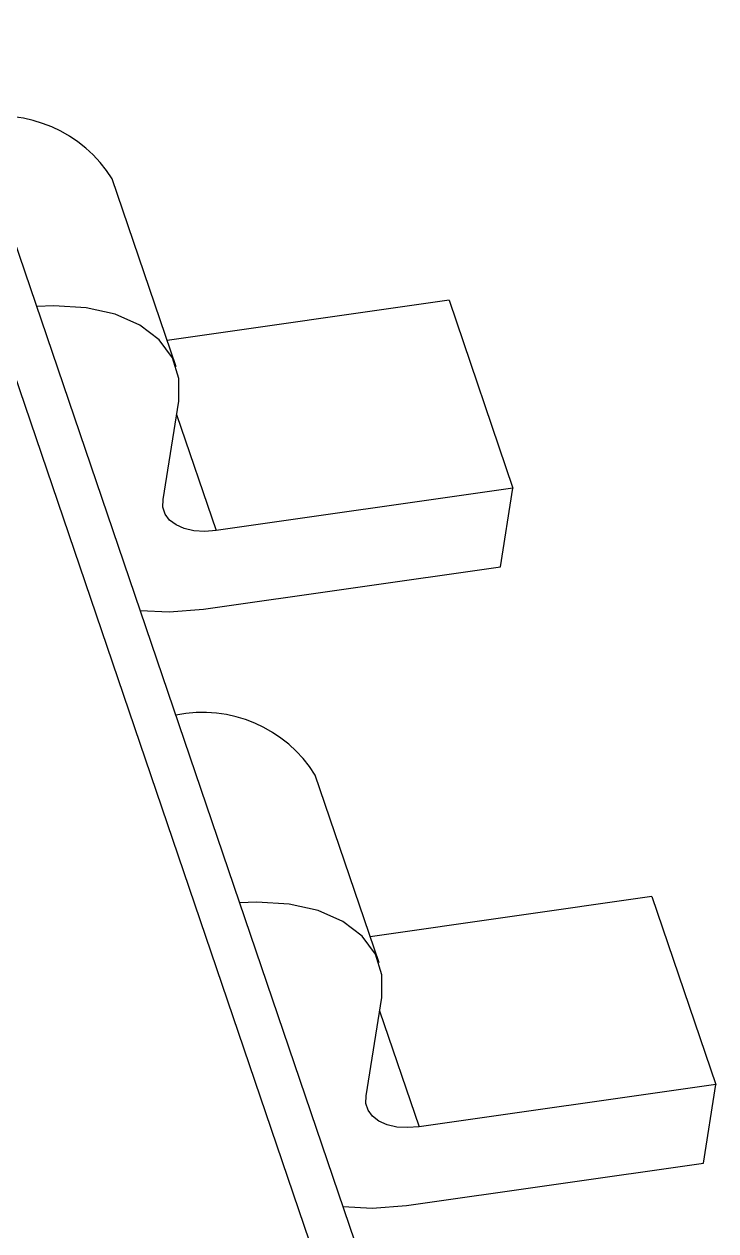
# Model space of a CAD drawing. Header units: millimetres. Extents: x 5 to 415, y 5 to 292.
# Drawn here: x 333.004 to 334.124, y 234.063 to 236.013 of the extents above; entities that cross this region are included whole.
import ezdxf

# ---------------------------------------------------------------- set-up
doc = ezdxf.new("R2010")
doc.units = ezdxf.units.MM

msp = doc.modelspace()

# ---------------------------------------------------------------- linework, layer by layer
at = {"color": 7, "linetype": 'Continuous', "lineweight": 25}
for p, q in [((331.3174, 240.3505), (333.5676, 233.7472)), ((333.6521, 233.7158), (331.4019, 240.3191)), ((333.2504, 235.4595), (333.1469, 235.7631)), ((333.692, 235.5669), (333.2359, 235.5018)), ((333.692, 235.5669), (333.7954, 235.2633)), ((333.2292, 235.2447), (333.2546, 235.4038)), ((333.7954, 235.2633), (333.3151, 235.1948)), ((333.7751, 235.136), (333.7954, 235.2633)), ((333.2948, 235.0675), (333.7751, 235.136)), ((333.5788, 234.4956), (333.4754, 234.7992)), ((334.0204, 234.603), (333.5644, 234.5379)), ((334.0204, 234.603), (334.1239, 234.2994)), ((333.5577, 234.2808), (333.5831, 234.4399)), ((334.1239, 234.2994), (333.6436, 234.2309)), ((334.1036, 234.1721), (334.1239, 234.2994)), ((333.6233, 234.1036), (334.1036, 234.1721))]:
    msp.add_line(p, q, dxfattribs=at)
at = {"color": 8, "linetype": 'Continuous', "lineweight": 25}
for p, q in [((333.2512, 235.3824), (333.3151, 235.1948)), ((333.5796, 234.4185), (333.6436, 234.2309))]:
    msp.add_line(p, q, dxfattribs=at)
at = {"color": 7, "linetype": 'Continuous', "lineweight": 25, "flags": 128}
for points in [[(333.2546, 235.4038), (333.255, 235.4403), (333.2443, 235.4738), (333.2229, 235.503), (333.1917, 235.5268), (333.1518, 235.5443), (333.1048, 235.5549), (333.0525, 235.558), (333.0248, 235.5568)], [(333.3151, 235.1948), (333.2966, 235.1933), (333.2791, 235.1944), (333.2635, 235.1979), (333.2502, 235.2037), (333.2397, 235.2117), (333.2326, 235.2214), (333.2291, 235.2326), (333.2292, 235.2447)], [(333.1921, 235.0656), (333.2392, 235.0631), (333.2948, 235.0675)], [(333.5831, 234.4399), (333.5835, 234.4764), (333.5728, 234.5099), (333.5514, 234.5391), (333.5202, 234.5629), (333.4803, 234.5804), (333.4333, 234.5909), (333.381, 234.5941), (333.3532, 234.5928)], [(333.6436, 234.2309), (333.625, 234.2294), (333.6076, 234.2304), (333.5919, 234.234), (333.5786, 234.2398), (333.5682, 234.2477), (333.5611, 234.2575), (333.5575, 234.2686), (333.5577, 234.2808)], [(333.5206, 234.1017), (333.5676, 234.0992), (333.6233, 234.1036)]]:
    msp.add_lwpolyline(points, dxfattribs=at)
at = {"color": 7, "linetype": 'Continuous', "lineweight": 25}
for centre in [(332.9643, 235.6498), (333.2928, 234.6859)]:
    msp.add_arc(centre, 0.2149, 31.8136, 101.5348, dxfattribs=at)

doc.saveas('drawing.dxf')
